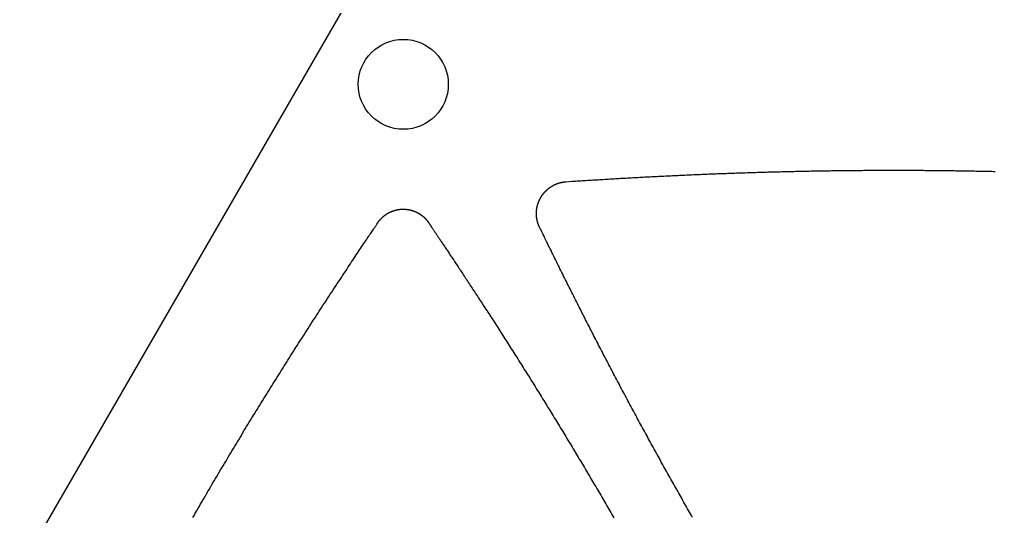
# Model space of a CAD drawing. Extents: x -3 to 136, y 0 to 121.
# Drawn here: x 20.54 to 53.04, y 46.32 to 62.9 of the extents above; entities that cross this region are included whole.
import ezdxf

# ---------------------------------------------------------------- set-up
doc = ezdxf.new("R2010")
doc.units = 0
doc.layers.get('0').update_dxf_attribs({"linetype": 'CONTINUOUS'})

msp = doc.modelspace()

# ---------------------------------------------------------------- linework, layer by layer
msp.add_lwpolyline([(69.26408, 119.9689, 0.57735027), (64.06792, 119.9689), (-2.59808, 4.5, 0.57735027), (0, 0), (133.332, 0, 0.57735027), (135.93008, 4.5)], format="xyb", close=True)
for points in [[(38.7553, 57.4852, 0), (38.958, 57.4986, 0), (39.0162, 57.5024, 0), (39.0742, 57.5062, 0), (39.132, 57.5099, 0), (39.1897, 57.5136, 0), (39.2474, 57.5174, 0), (39.3052, 57.5211, 0), (39.3632, 57.5248, 0), (39.4211, 57.5284, 0), (39.479, 57.5321, 0), (39.5369, 57.5358, 0), (39.5948, 57.5394, 0), (39.6526, 57.543, 0), (39.7105, 57.5466, 0), (39.7683, 57.5502, 0), (39.8261, 57.5537, 0), (39.884, 57.5572, 0), (39.9418, 57.5608, 0), (39.9996, 57.5643, 0), (40.0574, 57.5678, 0), (40.1152, 57.5712, 0), (40.1729, 57.5747, 0), (40.2307, 57.5781, 0), (40.2886, 57.5815, 0), (40.3464, 57.5849, 0), (40.4042, 57.5883, 0), (40.462, 57.5917, 0), (40.5199, 57.595, 0), (40.5777, 57.5984, 0), (40.6356, 57.6017, 0), (40.6934, 57.605, 0), (40.7513, 57.6082, 0), (40.8091, 57.6115, 0), (40.867, 57.6147, 0), (40.9248, 57.618, 0), (40.9826, 57.6212, 0), (41.0404, 57.6243, 0), (41.0982, 57.6275, 0), (41.156, 57.6306, 0), (41.2137, 57.6338, 0), (41.2715, 57.6369, 0), (41.3292, 57.64, 0), (41.387, 57.643, 0), (41.4447, 57.6461, 0), (41.5024, 57.6491, 0), (41.5602, 57.6521, 0), (41.6179, 57.6551, 0), (41.6756, 57.6581, 0), (41.7333, 57.661, 0), (41.791, 57.664, 0), (41.8487, 57.6669, 0), (41.9063, 57.6698, 0), (41.964, 57.6726, 0), (42.0217, 57.6755, 0), (42.0794, 57.6783, 0), (42.137, 57.6811, 0), (42.1947, 57.6839, 0), (42.2523, 57.6867, 0), (42.31, 57.6895, 0), (42.3676, 57.6922, 0), (42.4253, 57.6949, 0), (42.4829, 57.6976, 0), (42.5406, 57.7003, 0), (42.5982, 57.703, 0), (42.6559, 57.7056, 0), (42.7135, 57.7082, 0), (42.7712, 57.7108, 0), (42.8288, 57.7134, 0), (42.8865, 57.716, 0), (42.9441, 57.7185, 0), (43.0018, 57.721, 0), (43.0594, 57.7235, 0), (43.1171, 57.726, 0), (43.1747, 57.7285, 0), (43.2324, 57.7309, 0), (43.29, 57.7333, 0), (43.3477, 57.7357, 0), (43.4054, 57.7381, 0), (43.4631, 57.7404, 0), (43.5207, 57.7428, 0), (43.5784, 57.7451, 0), (43.6361, 57.7474, 0), (43.6938, 57.7497, 0), (43.7515, 57.7519, 0), (43.8092, 57.7542, 0), (43.8669, 57.7564, 0), (43.9246, 57.7586, 0), (43.9824, 57.7607, 0), (44.0401, 57.7629, 0), (44.0978, 57.765, 0), (44.1556, 57.7671, 0), (44.2133, 57.7692, 0), (44.2711, 57.7713, 0), (44.3289, 57.7734, 0), (44.3867, 57.7754, 0), (44.4445, 57.7774, 0), (44.5023, 57.7794, 0), (44.5601, 57.7813, 0), (44.6179, 57.7833, 0), (44.6758, 57.7852, 0), (44.7336, 57.7871, 0), (44.7915, 57.789, 0), (44.8494, 57.7909, 0), (44.9072, 57.7927, 0), (44.9651, 57.7945, 0), (45.0229, 57.7963, 0), (45.0807, 57.7981, 0), (45.1384, 57.7998, 0), (45.1962, 57.8016, 0), (45.2539, 57.8033, 0), (45.3116, 57.805, 0), (45.3692, 57.8066, 0), (45.4269, 57.8083, 0), (45.4845, 57.8099, 0), (45.5421, 57.8115, 0), (45.5997, 57.8131, 0), (45.6572, 57.8146, 0), (45.7148, 57.8161, 0), (45.7723, 57.8177, 0), (45.8298, 57.8191, 0), (45.8873, 57.8206, 0), (45.9448, 57.822, 0), (46.0022, 57.8235, 0), (46.0596, 57.8249, 0), (46.117, 57.8262, 0), (46.1744, 57.8276, 0), (46.2318, 57.8289, 0), (46.2891, 57.8302, 0), (46.3464, 57.8315, 0), (46.4038, 57.8328, 0), (46.4611, 57.834, 0), (46.5183, 57.8353, 0), (46.5756, 57.8365, 0), (46.6328, 57.8376, 0), (46.6901, 57.8388, 0), (46.7473, 57.8399, 0), (46.8045, 57.841, 0), (46.8617, 57.8421, 0), (46.9188, 57.8432, 0), (46.976, 57.8442, 0), (47.0331, 57.8453, 0), (47.0903, 57.8463, 0), (47.1474, 57.8472, 0), (47.2045, 57.8482, 0), (47.2616, 57.8491, 0), (47.3186, 57.85, 0), (47.3757, 57.8509, 0), (47.4327, 57.8518, 0), (47.4898, 57.8527, 0), (47.5468, 57.8535, 0), (47.6038, 57.8543, 0), (47.6608, 57.8551, 0), (47.7178, 57.8558, 0), (47.7747, 57.8566, 0), (47.8317, 57.8573, 0), (47.8887, 57.858, 0), (47.9456, 57.8586, 0), (48.0025, 57.8593, 0), (48.0595, 57.8599, 0), (48.1164, 57.8605, 0), (48.1733, 57.8611, 0), (48.2302, 57.8617, 0), (48.2871, 57.8622, 0), (48.344, 57.8627, 0), (48.4008, 57.8632, 0), (48.4577, 57.8637, 0), (48.5145, 57.8642, 0), (48.5714, 57.8646, 0), (48.6282, 57.865, 0), (48.6851, 57.8654, 0), (48.7419, 57.8657, 0), (48.7987, 57.8661, 0), (48.8555, 57.8664, 0), (48.9124, 57.8667, 0), (48.9692, 57.867, 0), (49.026, 57.8672, 0), (49.0828, 57.8675, 0), (49.1396, 57.8677, 0), (49.1963, 57.8679, 0), (49.2531, 57.868, 0), (49.3099, 57.8682, 0), (49.3667, 57.8683, 0), (49.4235, 57.8684, 0), (49.4802, 57.8685, 0), (49.537, 57.8685, 0), (49.5938, 57.8686, 0), (49.6505, 57.8686, 0), (49.7073, 57.8686, 0), (49.7641, 57.8686, 0), (49.8208, 57.8685, 0), (49.8776, 57.8684, 0), (49.9343, 57.8683, 0), (49.9911, 57.8682, 0), (50.0478, 57.8681, 0), (50.1046, 57.8679, 0), (50.1614, 57.8678, 0), (50.2181, 57.8675, 0), (50.2749, 57.8673, 0), (50.3316, 57.8671, 0), (50.3884, 57.8668, 0), (50.4452, 57.8665, 0), (50.5019, 57.8662, 0), (50.5587, 57.8659, 0), (50.6155, 57.8655, 0), (50.6722, 57.8651, 0), (50.729, 57.8647, 0), (50.7858, 57.8643, 0), (50.8426, 57.8639, 0), (50.8994, 57.8634, 0), (50.9562, 57.8629, 0), (51.0129, 57.8624, 0), (51.0697, 57.8619, 0), (51.1266, 57.8613, 0), (51.1834, 57.8608, 0), (51.2402, 57.8602, 0), (51.297, 57.8595, 0), (51.3538, 57.8589, 0), (51.4107, 57.8583, 0), (51.4675, 57.8576, 0), (51.5243, 57.8569, 0), (51.5812, 57.8561, 0), (51.6381, 57.8554, 0), (51.6949, 57.8546, 0), (51.7518, 57.8538, 0), (51.8087, 57.853, 0), (51.8656, 57.8522, 0), (51.9225, 57.8513, 0), (51.9794, 57.8505, 0), (52.0363, 57.8496, 0), (52.0933, 57.8486, 0), (52.1502, 57.8477, 0), (52.2071, 57.8467, 0), (52.2641, 57.8457, 0), (52.3211, 57.8447, 0), (52.3781, 57.8437, 0), (52.4351, 57.8427, 0), (52.4921, 57.8416, 0), (52.5491, 57.8405, 0), (52.6061, 57.8394, 0), (52.6631, 57.8382, 0), (52.7202, 57.8371, 0), (52.7773, 57.8359, 0), (52.8343, 57.8347, 0), (52.8914, 57.8335, 0), (52.9485, 57.8322, 0), (53.0057, 57.831, 0), (53.0628, 57.8297, 0)], [(37.875, 55.9688, 0), (37.873, 55.9729, 0), (37.871, 55.9771, 0), (37.869, 55.9813, 0), (37.8671, 55.9854, 0), (37.8651, 55.9896, 0), (37.8632, 55.9938, 0), (37.8613, 55.9981, 0), (37.8594, 56.0023, 0), (37.8575, 56.0065, 0), (37.8557, 56.0107, 0), (37.8538, 56.015, 0), (37.852, 56.0192, 0), (37.8502, 56.0235, 0), (37.8485, 56.0278, 0), (37.8467, 56.032, 0), (37.845, 56.0363, 0), (37.8433, 56.0406, 0), (37.8416, 56.0449, 0), (37.8399, 56.0492, 0), (37.8382, 56.0535, 0), (37.8366, 56.0579, 0), (37.835, 56.0622, 0), (37.8334, 56.0665, 0), (37.8318, 56.0709, 0), (37.8303, 56.0752, 0), (37.8287, 56.0796, 0), (37.8272, 56.0839, 0), (37.8257, 56.0883, 0), (37.8242, 56.0927, 0), (37.8228, 56.0971, 0), (37.8213, 56.1015, 0), (37.8199, 56.1059, 0), (37.8185, 56.1103, 0), (37.8172, 56.1147, 0), (37.8158, 56.1191, 0), (37.8145, 56.1235, 0), (37.8131, 56.1279, 0), (37.8118, 56.1324, 0), (37.8106, 56.1368, 0), (37.8093, 56.1413, 0), (37.8081, 56.1457, 0), (37.8068, 56.1502, 0), (37.8056, 56.1546, 0), (37.8045, 56.1591, 0), (37.8033, 56.1636, 0), (37.8022, 56.1681, 0), (37.801, 56.1726, 0), (37.7999, 56.1771, 0), (37.7989, 56.1816, 0), (37.7978, 56.1861, 0), (37.7968, 56.1906, 0), (37.7957, 56.1951, 0), (37.7947, 56.1996, 0), (37.7938, 56.2041, 0), (37.7928, 56.2086, 0), (37.7919, 56.2132, 0), (37.791, 56.2177, 0), (37.7901, 56.2222, 0), (37.7892, 56.2268, 0), (37.7883, 56.2313, 0), (37.7875, 56.2358, 0), (37.7867, 56.2404, 0), (37.7859, 56.2449, 0), (37.7851, 56.2495, 0), (37.7843, 56.2541, 0), (37.7836, 56.2586, 0), (37.7829, 56.2632, 0), (37.7822, 56.2677, 0), (37.7815, 56.2723, 0), (37.7809, 56.2769, 0), (37.7802, 56.2815, 0), (37.7796, 56.286, 0), (37.779, 56.2906, 0), (37.7785, 56.2952, 0), (37.7779, 56.2998, 0), (37.7774, 56.3044, 0), (37.7769, 56.309, 0), (37.7764, 56.3136, 0), (37.7759, 56.3182, 0), (37.7754, 56.3228, 0), (37.775, 56.3274, 0), (37.7746, 56.332, 0), (37.7742, 56.3366, 0), (37.7738, 56.3412, 0), (37.7735, 56.3458, 0), (37.7732, 56.3504, 0), (37.7729, 56.355, 0), (37.7726, 56.3597, 0), (37.7723, 56.3643, 0), (37.7721, 56.3689, 0), (37.7718, 56.3735, 0), (37.7716, 56.3781, 0), (37.7714, 56.3828, 0), (37.7713, 56.3874, 0), (37.7711, 56.392, 0), (37.771, 56.3966, 0), (37.7709, 56.4012, 0), (37.7708, 56.4059, 0), (37.7707, 56.4105, 0), (37.7707, 56.4151, 0), (37.7707, 56.4197, 0), (37.7707, 56.4243, 0), (37.7707, 56.4289, 0), (37.7707, 56.4336, 0), (37.7708, 56.4382, 0), (37.7709, 56.4428, 0), (37.771, 56.4474, 0), (37.7711, 56.452, 0), (37.7712, 56.4566, 0), (37.7714, 56.4612, 0), (37.7715, 56.4659, 0), (37.7717, 56.4705, 0), (37.772, 56.4751, 0), (37.7722, 56.4797, 0), (37.7725, 56.4843, 0), (37.7727, 56.4889, 0), (37.773, 56.4935, 0), (37.7733, 56.4981, 0), (37.7737, 56.5027, 0), (37.774, 56.5073, 0), (37.7744, 56.5119, 0), (37.7748, 56.5165, 0), (37.7752, 56.521, 0), (37.7757, 56.5256, 0), (37.7761, 56.5302, 0), (37.7766, 56.5348, 0), (37.7771, 56.5394, 0), (37.7776, 56.544, 0), (37.7782, 56.5485, 0), (37.7787, 56.5531, 0), (37.7793, 56.5577, 0), (37.7799, 56.5623, 0), (37.7805, 56.5668, 0), (37.7812, 56.5714, 0), (37.7818, 56.5759, 0), (37.7825, 56.5805, 0), (37.7832, 56.5851, 0), (37.7839, 56.5896, 0), (37.7846, 56.5942, 0), (37.7854, 56.5987, 0), (37.7862, 56.6032, 0), (37.787, 56.6078, 0), (37.7878, 56.6123, 0), (37.7886, 56.6169, 0), (37.7895, 56.6214, 0), (37.7903, 56.6259, 0), (37.7912, 56.6304, 0), (37.7921, 56.6349, 0), (37.7931, 56.6395, 0), (37.794, 56.644, 0), (37.795, 56.6485, 0), (37.796, 56.653, 0), (37.797, 56.6575, 0), (37.798, 56.662, 0), (37.7991, 56.6665, 0), (37.8001, 56.671, 0), (37.8012, 56.6754, 0), (37.8023, 56.6799, 0), (37.8035, 56.6844, 0), (37.8046, 56.6889, 0), (37.8058, 56.6933, 0), (37.807, 56.6978, 0), (37.8082, 56.7022, 0), (37.8094, 56.7067, 0), (37.8106, 56.7111, 0), (37.8119, 56.7156, 0), (37.8132, 56.72, 0), (37.8145, 56.7244, 0), (37.8158, 56.7289, 0), (37.8171, 56.7333, 0), (37.8185, 56.7377, 0), (37.8199, 56.7421, 0), (37.8213, 56.7465, 0), (37.8227, 56.7509, 0), (37.8241, 56.7553, 0), (37.8256, 56.7597, 0), (37.8271, 56.7641, 0), (37.8286, 56.7685, 0), (37.8301, 56.7728, 0), (37.8316, 56.7772, 0), (37.8331, 56.7816, 0), (37.8347, 56.7859, 0), (37.8363, 56.7903, 0), (37.8379, 56.7946, 0), (37.8395, 56.7989, 0), (37.8412, 56.8032, 0), (37.8428, 56.8076, 0), (37.8445, 56.8119, 0), (37.8462, 56.8162, 0), (37.8479, 56.8205, 0), (37.8497, 56.8247, 0), (37.8514, 56.829, 0), (37.8532, 56.8333, 0), (37.855, 56.8375, 0), (37.8568, 56.8418, 0), (37.8586, 56.846, 0), (37.8605, 56.8503, 0), (37.8623, 56.8545, 0), (37.8642, 56.8587, 0), (37.8661, 56.8629, 0), (37.868, 56.8671, 0), (37.87, 56.8713, 0), (37.8719, 56.8755, 0), (37.8739, 56.8797, 0), (37.8759, 56.8838, 0), (37.8779, 56.888, 0), (37.8799, 56.8921, 0), (37.8819, 56.8963, 0), (37.884, 56.9004, 0), (37.8861, 56.9045, 0), (37.8882, 56.9086, 0), (37.8903, 56.9127, 0), (37.8924, 56.9168, 0), (37.8945, 56.9209, 0), (37.8967, 56.925, 0), (37.8989, 56.929, 0), (37.9011, 56.9331, 0), (37.9033, 56.9371, 0), (37.9055, 56.9411, 0), (37.9078, 56.9452, 0), (37.91, 56.9492, 0), (37.9123, 56.9532, 0), (37.9146, 56.9572, 0), (37.9169, 56.9612, 0), (37.9193, 56.9651, 0), (37.9216, 56.9691, 0), (37.924, 56.9731, 0), (37.9264, 56.977, 0), (37.9288, 56.9809, 0), (37.9312, 56.9849, 0), (37.9336, 56.9888, 0), (37.9361, 56.9927, 0), (37.9386, 56.9966, 0), (37.941, 57.0005, 0), (37.9435, 57.0043, 0), (37.9461, 57.0082, 0), (37.9486, 57.012, 0), (37.9512, 57.0159, 0), (37.9537, 57.0197, 0), (37.9563, 57.0235, 0), (37.9589, 57.0273, 0), (37.9615, 57.0311, 0), (37.9642, 57.0349, 0), (37.9668, 57.0387, 0), (37.9695, 57.0424, 0), (37.9722, 57.0462, 0), (37.9749, 57.0499, 0), (37.9776, 57.0537, 0), (37.9803, 57.0574, 0), (37.9831, 57.0611, 0), (37.9858, 57.0648, 0), (37.9886, 57.0685, 0), (37.9914, 57.0721, 0), (37.9942, 57.0758, 0), (37.9971, 57.0794, 0), (37.9999, 57.0831, 0), (38.0028, 57.0867, 0), (38.0057, 57.0903, 0), (38.0085, 57.0939, 0), (38.0115, 57.0975, 0), (38.0144, 57.1011, 0), (38.0173, 57.1046, 0), (38.0203, 57.1082, 0), (38.0233, 57.1117, 0), (38.0262, 57.1153, 0), (38.0292, 57.1188, 0), (38.0323, 57.1223, 0), (38.0353, 57.1258, 0), (38.0384, 57.1292, 0), (38.0414, 57.1327, 0), (38.0445, 57.1362, 0), (38.0476, 57.1396, 0), (38.0507, 57.143, 0), (38.0538, 57.1464, 0), (38.057, 57.1498, 0), (38.0601, 57.1532, 0), (38.0633, 57.1566, 0), (38.0665, 57.1599, 0), (38.0697, 57.1633, 0), (38.0729, 57.1666, 0), (38.0761, 57.1699, 0), (38.0793, 57.1732, 0), (38.0826, 57.1765, 0), (38.0859, 57.1798, 0), (38.0891, 57.183, 0), (38.0924, 57.1862, 0), (38.0957, 57.1895, 0), (38.0991, 57.1927, 0), (38.1024, 57.1959, 0), (38.1057, 57.1991, 0), (38.1091, 57.2022, 0), (38.1125, 57.2054, 0), (38.1159, 57.2085, 0), (38.1192, 57.2116, 0), (38.1227, 57.2147, 0), (38.1261, 57.2178, 0), (38.1295, 57.2209, 0), (38.133, 57.224, 0), (38.1364, 57.227, 0), (38.1399, 57.23, 0), (38.1434, 57.233, 0), (38.1469, 57.236, 0), (38.1504, 57.239, 0), (38.1539, 57.242, 0), (38.1575, 57.2449, 0), (38.161, 57.2479, 0), (38.1646, 57.2508, 0), (38.1682, 57.2537, 0), (38.1718, 57.2566, 0), (38.1754, 57.2595, 0), (38.179, 57.2623, 0), (38.1826, 57.2652, 0), (38.1863, 57.268, 0), (38.1899, 57.2708, 0), (38.1936, 57.2736, 0), (38.1972, 57.2764, 0), (38.2009, 57.2792, 0), (38.2046, 57.2819, 0), (38.2083, 57.2846, 0), (38.2121, 57.2874, 0), (38.2158, 57.2901, 0), (38.2195, 57.2927, 0), (38.2233, 57.2954, 0), (38.2271, 57.2981, 0), (38.2309, 57.3007, 0), (38.2346, 57.3033, 0), (38.2384, 57.3059, 0), (38.2423, 57.3085, 0), (38.2461, 57.3111, 0), (38.2499, 57.3136, 0), (38.2538, 57.3162, 0), (38.2576, 57.3187, 0), (38.2615, 57.3212, 0), (38.2654, 57.3237, 0), (38.2693, 57.3261, 0), (38.2732, 57.3286, 0), (38.2771, 57.331, 0), (38.281, 57.3334, 0), (38.285, 57.3358, 0), (38.2889, 57.3382, 0), (38.2929, 57.3406, 0), (38.2968, 57.3429, 0), (38.3008, 57.3453, 0), (38.3048, 57.3476, 0), (38.3088, 57.3499, 0), (38.3128, 57.3522, 0), (38.3169, 57.3544, 0), (38.3209, 57.3567, 0), (38.3249, 57.3589, 0), (38.329, 57.3611, 0), (38.333, 57.3633, 0), (38.3371, 57.3655, 0), (38.3412, 57.3677, 0), (38.3453, 57.3698, 0), (38.3494, 57.3719, 0), (38.3535, 57.374, 0), (38.3576, 57.3761, 0), (38.3618, 57.3782, 0), (38.3659, 57.3803, 0), (38.3701, 57.3823, 0), (38.3742, 57.3843, 0), (38.3784, 57.3863, 0), (38.3826, 57.3883, 0), (38.3868, 57.3903, 0), (38.391, 57.3922, 0), (38.3952, 57.3941, 0), (38.3994, 57.396, 0), (38.4036, 57.3979, 0), (38.4078, 57.3998, 0), (38.4121, 57.4016, 0), (38.4163, 57.4035, 0), (38.4205, 57.4053, 0), (38.4248, 57.4071, 0), (38.4291, 57.4088, 0), (38.4333, 57.4106, 0), (38.4376, 57.4123, 0), (38.4419, 57.4141, 0), (38.4462, 57.4157, 0), (38.4505, 57.4174, 0), (38.4548, 57.4191, 0), (38.4591, 57.4207, 0), (38.4634, 57.4223, 0), (38.4677, 57.4239, 0), (38.4721, 57.4255, 0), (38.4764, 57.4271, 0), (38.4807, 57.4286, 0), (38.4851, 57.4302, 0), (38.4895, 57.4317, 0), (38.4938, 57.4331, 0), (38.4982, 57.4346, 0), (38.5026, 57.4361, 0), (38.5069, 57.4375, 0), (38.5113, 57.4389, 0), (38.5157, 57.4403, 0), (38.5201, 57.4416, 0), (38.5245, 57.443, 0), (38.5289, 57.4443, 0), (38.5333, 57.4456, 0), (38.5378, 57.4469, 0), (38.5422, 57.4482, 0), (38.5466, 57.4494, 0), (38.5511, 57.4507, 0), (38.5555, 57.4519, 0), (38.56, 57.4531, 0), (38.5644, 57.4542, 0), (38.5689, 57.4554, 0), (38.5733, 57.4565, 0), (38.5778, 57.4576, 0), (38.5823, 57.4587, 0), (38.5868, 57.4598, 0), (38.5912, 57.4609, 0), (38.5957, 57.4619, 0), (38.6002, 57.4629, 0), (38.6047, 57.4639, 0), (38.6092, 57.4649, 0), (38.6137, 57.4658, 0), (38.6182, 57.4667, 0), (38.6228, 57.4677, 0), (38.6273, 57.4685, 0), (38.6318, 57.4694, 0), (38.6363, 57.4703, 0), (38.6409, 57.4711, 0), (38.6454, 57.4719, 0), (38.6499, 57.4727, 0), (38.6545, 57.4735, 0), (38.659, 57.4742, 0), (38.6636, 57.4749, 0), (38.6681, 57.4757, 0), (38.6727, 57.4763, 0), (38.6772, 57.477, 0), (38.6818, 57.4777, 0), (38.6864, 57.4783, 0), (38.691, 57.4789, 0), (38.6955, 57.4795, 0), (38.7001, 57.48, 0), (38.7047, 57.4806, 0), (38.7093, 57.4811, 0), (38.7139, 57.4816, 0), (38.7185, 57.4821, 0), (38.723, 57.4826, 0), (38.7276, 57.483, 0), (38.7322, 57.4834, 0), (38.7368, 57.4838, 0), (38.7414, 57.4842, 0), (38.7461, 57.4845, 0), (38.7507, 57.4849, 0), (38.7553, 57.4852, 0)], [(32.4771, 56.1097, 0), (32.4796, 56.1135, 0), (32.4821, 56.1173, 0), (32.4846, 56.1211, 0), (32.4871, 56.1248, 0), (32.4896, 56.1286, 0), (32.4922, 56.1323, 0), (32.4948, 56.136, 0), (32.4973, 56.1398, 0), (32.5, 56.1435, 0), (32.5026, 56.1472, 0), (32.5052, 56.1508, 0), (32.5079, 56.1545, 0), (32.5105, 56.1582, 0), (32.5132, 56.1618, 0), (32.5159, 56.1654, 0), (32.5187, 56.1691, 0), (32.5214, 56.1727, 0), (32.5241, 56.1763, 0), (32.5269, 56.1798, 0), (32.5297, 56.1834, 0), (32.5325, 56.187, 0), (32.5353, 56.1905, 0), (32.5382, 56.194, 0), (32.541, 56.1975, 0), (32.5439, 56.201, 0), (32.5468, 56.2045, 0), (32.5497, 56.208, 0), (32.5526, 56.2115, 0), (32.5555, 56.2149, 0), (32.5585, 56.2184, 0), (32.5614, 56.2218, 0), (32.5644, 56.2252, 0), (32.5674, 56.2286, 0), (32.5704, 56.232, 0), (32.5734, 56.2353, 0), (32.5765, 56.2387, 0), (32.5795, 56.242, 0), (32.5826, 56.2454, 0), (32.5857, 56.2487, 0), (32.5888, 56.252, 0), (32.5919, 56.2553, 0), (32.595, 56.2586, 0), (32.5982, 56.2618, 0), (32.6013, 56.2651, 0), (32.6045, 56.2683, 0), (32.6077, 56.2715, 0), (32.6109, 56.2747, 0), (32.6141, 56.2779, 0), (32.6174, 56.2811, 0), (32.6206, 56.2842, 0), (32.6239, 56.2874, 0), (32.6272, 56.2905, 0), (32.6304, 56.2936, 0), (32.6338, 56.2967, 0), (32.6371, 56.2998, 0), (32.6404, 56.3029, 0), (32.6438, 56.3059, 0), (32.6471, 56.309, 0), (32.6505, 56.312, 0), (32.6539, 56.315, 0), (32.6573, 56.318, 0), (32.6607, 56.321, 0), (32.6641, 56.3239, 0), (32.6676, 56.3269, 0), (32.671, 56.3298, 0), (32.6745, 56.3327, 0), (32.678, 56.3356, 0), (32.6814, 56.3385, 0), (32.685, 56.3413, 0), (32.6885, 56.3442, 0), (32.692, 56.347, 0), (32.6955, 56.3498, 0), (32.6991, 56.3526, 0), (32.7027, 56.3554, 0), (32.7062, 56.3582, 0), (32.7098, 56.361, 0), (32.7134, 56.3637, 0), (32.7171, 56.3664, 0), (32.7207, 56.3691, 0), (32.7243, 56.3718, 0), (32.728, 56.3745, 0), (32.7317, 56.3771, 0), (32.7353, 56.3798, 0), (32.739, 56.3824, 0), (32.7427, 56.385, 0), (32.7464, 56.3876, 0), (32.7502, 56.3902, 0), (32.7539, 56.3927, 0), (32.7577, 56.3953, 0), (32.7614, 56.3978, 0), (32.7652, 56.4003, 0), (32.769, 56.4028, 0), (32.7728, 56.4053, 0), (32.7766, 56.4077, 0), (32.7804, 56.4102, 0), (32.7842, 56.4126, 0), (32.7881, 56.415, 0), (32.7919, 56.4174, 0), (32.7958, 56.4198, 0), (32.7997, 56.4221, 0), (32.8035, 56.4245, 0), (32.8074, 56.4268, 0), (32.8113, 56.4291, 0), (32.8152, 56.4314, 0), (32.8192, 56.4336, 0), (32.8231, 56.4359, 0), (32.827, 56.4381, 0), (32.831, 56.4403, 0), (32.8349, 56.4425, 0), (32.8389, 56.4447, 0), (32.8429, 56.4469, 0), (32.8469, 56.449, 0), (32.8509, 56.4511, 0), (32.8549, 56.4532, 0), (32.8589, 56.4553, 0), (32.8629, 56.4574, 0), (32.8669, 56.4594, 0), (32.871, 56.4615, 0), (32.875, 56.4635, 0), (32.8791, 56.4655, 0), (32.8831, 56.4675, 0), (32.8872, 56.4694, 0), (32.8913, 56.4714, 0), (32.8954, 56.4733, 0), (32.8994, 56.4752, 0), (32.9036, 56.4771, 0), (32.9077, 56.4789, 0), (32.9118, 56.4808, 0), (32.9159, 56.4826, 0), (32.92, 56.4844, 0), (32.9242, 56.4862, 0), (32.9283, 56.488, 0), (32.9325, 56.4898, 0), (32.9367, 56.4915, 0), (32.9408, 56.4932, 0), (32.945, 56.4949, 0), (32.9492, 56.4966, 0), (32.9534, 56.4983, 0), (32.9576, 56.4999, 0), (32.9618, 56.5016, 0), (32.966, 56.5032, 0), (32.9703, 56.5048, 0), (32.9745, 56.5063, 0), (32.9787, 56.5079, 0), (32.983, 56.5094, 0), (32.9872, 56.5109, 0), (32.9915, 56.5124, 0), (32.9958, 56.5139, 0), (33, 56.5154, 0), (33.0043, 56.5168, 0), (33.0086, 56.5183, 0), (33.0129, 56.5197, 0), (33.0172, 56.521, 0), (33.0215, 56.5224, 0), (33.0258, 56.5238, 0), (33.0301, 56.5251, 0), (33.0344, 56.5264, 0), (33.0388, 56.5277, 0), (33.0431, 56.529, 0), (33.0475, 56.5302, 0), (33.0518, 56.5314, 0), (33.0562, 56.5327, 0), (33.0605, 56.5339, 0), (33.0649, 56.535, 0), (33.0692, 56.5362, 0), (33.0736, 56.5373, 0), (33.078, 56.5384, 0), (33.0824, 56.5395, 0), (33.0868, 56.5406, 0), (33.0912, 56.5417, 0), (33.0956, 56.5427, 0), (33.1, 56.5438, 0), (33.1044, 56.5448, 0), (33.1088, 56.5457, 0), (33.1132, 56.5467, 0), (33.1177, 56.5477, 0), (33.1221, 56.5486, 0), (33.1265, 56.5495, 0), (33.131, 56.5504, 0), (33.1354, 56.5512, 0), (33.1399, 56.5521, 0), (33.1443, 56.5529, 0), (33.1488, 56.5537, 0), (33.1533, 56.5545, 0), (33.1577, 56.5553, 0), (33.1622, 56.556, 0), (33.1667, 56.5568, 0), (33.1711, 56.5575, 0), (33.1756, 56.5582, 0), (33.1801, 56.5589, 0), (33.1846, 56.5595, 0), (33.1891, 56.5601, 0), (33.1936, 56.5607, 0), (33.1981, 56.5613, 0), (33.2025, 56.5619, 0), (33.207, 56.5625, 0), (33.2115, 56.563, 0), (33.216, 56.5635, 0), (33.2205, 56.564, 0), (33.225, 56.5645, 0), (33.2295, 56.5649, 0), (33.234, 56.5654, 0), (33.2385, 56.5658, 0), (33.243, 56.5662, 0), (33.2476, 56.5665, 0), (33.2521, 56.5669, 0), (33.2566, 56.5672, 0), (33.2611, 56.5676, 0), (33.2656, 56.5678, 0), (33.2701, 56.5681, 0), (33.2746, 56.5684, 0), (33.2791, 56.5686, 0), (33.2836, 56.5688, 0), (33.2882, 56.569, 0), (33.2927, 56.5692, 0), (33.2972, 56.5694, 0), (33.3017, 56.5695, 0), (33.3062, 56.5696, 0), (33.3107, 56.5697, 0), (33.3153, 56.5698, 0), (33.3198, 56.5698, 0), (33.3243, 56.5699, 0), (33.3288, 56.5699, 0), (33.3333, 56.5699, 0), (33.3378, 56.5699, 0), (33.3423, 56.5698, 0), (33.3469, 56.5698, 0), (33.3514, 56.5697, 0), (33.3559, 56.5696, 0), (33.3604, 56.5695, 0), (33.3649, 56.5693, 0), (33.3694, 56.5692, 0), (33.3739, 56.569, 0), (33.3785, 56.5688, 0), (33.383, 56.5686, 0), (33.3875, 56.5683, 0), (33.392, 56.5681, 0), (33.3965, 56.5678, 0), (33.401, 56.5675, 0), (33.4055, 56.5672, 0), (33.41, 56.5668, 0), (33.4145, 56.5665, 0), (33.419, 56.5661, 0), (33.4235, 56.5657, 0), (33.428, 56.5653, 0), (33.4325, 56.5648, 0), (33.437, 56.5644, 0), (33.4415, 56.5639, 0), (33.446, 56.5634, 0), (33.4505, 56.5629, 0), (33.455, 56.5624, 0), (33.4595, 56.5618, 0), (33.4639, 56.5612, 0), (33.4684, 56.5606, 0), (33.4729, 56.56, 0), (33.4774, 56.5594, 0), (33.4819, 56.5587, 0), (33.4863, 56.558, 0), (33.4908, 56.5574, 0), (33.4953, 56.5566, 0), (33.4997, 56.5559, 0), (33.5042, 56.5552, 0), (33.5087, 56.5544, 0), (33.5131, 56.5536, 0), (33.5176, 56.5528, 0), (33.522, 56.5519, 0), (33.5265, 56.5511, 0), (33.5309, 56.5502, 0), (33.5354, 56.5493, 0), (33.5398, 56.5484, 0), (33.5442, 56.5475, 0), (33.5487, 56.5465, 0), (33.5531, 56.5456, 0), (33.5575, 56.5446, 0), (33.5619, 56.5436, 0), (33.5664, 56.5425, 0), (33.5708, 56.5415, 0), (33.5752, 56.5404, 0), (33.5796, 56.5393, 0), (33.584, 56.5382, 0), (33.5883, 56.5371, 0), (33.5927, 56.536, 0), (33.5971, 56.5348, 0), (33.6015, 56.5336, 0), (33.6058, 56.5324, 0), (33.6102, 56.5312, 0), (33.6145, 56.5299, 0), (33.6189, 56.5287, 0), (33.6232, 56.5274, 0), (33.6276, 56.5261, 0), (33.6319, 56.5248, 0), (33.6362, 56.5235, 0), (33.6405, 56.5221, 0), (33.6448, 56.5207, 0), (33.6491, 56.5193, 0), (33.6534, 56.5179, 0), (33.6577, 56.5165, 0), (33.662, 56.5151, 0), (33.6663, 56.5136, 0), (33.6706, 56.5121, 0), (33.6748, 56.5106, 0), (33.6791, 56.5091, 0), (33.6833, 56.5075, 0), (33.6876, 56.506, 0), (33.6918, 56.5044, 0), (33.696, 56.5028, 0), (33.7002, 56.5012, 0), (33.7044, 56.4996, 0), (33.7086, 56.4979, 0), (33.7128, 56.4962, 0), (33.717, 56.4946, 0), (33.7212, 56.4928, 0), (33.7254, 56.4911, 0), (33.7295, 56.4894, 0), (33.7337, 56.4876, 0), (33.7378, 56.4858, 0), (33.742, 56.484, 0), (33.7461, 56.4822, 0), (33.7502, 56.4804, 0), (33.7544, 56.4785, 0), (33.7585, 56.4767, 0), (33.7626, 56.4748, 0), (33.7667, 56.4729, 0), (33.7707, 56.4709, 0), (33.7748, 56.469, 0), (33.7789, 56.467, 0), (33.7829, 56.465, 0), (33.787, 56.463, 0), (33.791, 56.461, 0), (33.7951, 56.459, 0), (33.7991, 56.4569, 0), (33.8031, 56.4549, 0), (33.8071, 56.4528, 0), (33.8111, 56.4507, 0), (33.8151, 56.4485, 0), (33.8191, 56.4464, 0), (33.823, 56.4442, 0), (33.827, 56.4421, 0), (33.8309, 56.4399, 0), (33.8349, 56.4377, 0), (33.8388, 56.4354, 0), (33.8427, 56.4332, 0), (33.8466, 56.4309, 0), (33.8506, 56.4286, 0), (33.8544, 56.4263, 0), (33.8583, 56.424, 0), (33.8622, 56.4217, 0), (33.8661, 56.4193, 0), (33.8699, 56.4169, 0), (33.8738, 56.4146, 0), (33.8776, 56.4122, 0), (33.8814, 56.4097, 0), (33.8852, 56.4073, 0), (33.889, 56.4048, 0), (33.8928, 56.4024, 0), (33.8966, 56.3999, 0), (33.9004, 56.3973, 0), (33.9041, 56.3948, 0), (33.9079, 56.3923, 0), (33.9116, 56.3897, 0), (33.9153, 56.3871, 0), (33.919, 56.3845, 0), (33.9227, 56.3819, 0), (33.9264, 56.3793, 0), (33.9301, 56.3766, 0), (33.9338, 56.374, 0), (33.9374, 56.3713, 0), (33.9411, 56.3686, 0), (33.9447, 56.3659, 0), (33.9483, 56.3632, 0), (33.9519, 56.3604, 0), (33.9555, 56.3577, 0), (33.9591, 56.3549, 0), (33.9627, 56.3521, 0), (33.9662, 56.3493, 0), (33.9697, 56.3465, 0), (33.9733, 56.3437, 0), (33.9768, 56.3408, 0), (33.9803, 56.338, 0), (33.9838, 56.3351, 0), (33.9872, 56.3322, 0), (33.9907, 56.3293, 0), (33.9941, 56.3263, 0), (33.9976, 56.3234, 0), (34.001, 56.3205, 0), (34.0044, 56.3175, 0), (34.0078, 56.3145, 0), (34.0111, 56.3115, 0), (34.0145, 56.3085, 0), (34.0179, 56.3054, 0), (34.0212, 56.3024, 0), (34.0245, 56.2993, 0), (34.0278, 56.2963, 0), (34.0311, 56.2932, 0), (34.0344, 56.2901, 0), (34.0376, 56.287, 0), (34.0409, 56.2838, 0), (34.0441, 56.2807, 0), (34.0473, 56.2775, 0), (34.0506, 56.2743, 0), (34.0537, 56.2711, 0), (34.0569, 56.2679, 0), (34.0601, 56.2647, 0), (34.0632, 56.2615, 0), (34.0664, 56.2582, 0), (34.0695, 56.255, 0), (34.0726, 56.2517, 0), (34.0757, 56.2484, 0), (34.0788, 56.2451, 0), (34.0818, 56.2418, 0), (34.0849, 56.2385, 0), (34.0879, 56.2351, 0), (34.0909, 56.2318, 0), (34.0939, 56.2284, 0), (34.0969, 56.225, 0), (34.0998, 56.2216, 0), (34.1028, 56.2182, 0), (34.1057, 56.2148, 0), (34.1087, 56.2113, 0), (34.1116, 56.2079, 0), (34.1145, 56.2044, 0), (34.1173, 56.2009, 0), (34.1202, 56.1974, 0), (34.123, 56.1939, 0), (34.1259, 56.1904, 0), (34.1287, 56.1869, 0), (34.1315, 56.1833, 0), (34.1342, 56.1797, 0), (34.137, 56.1762, 0), (34.1398, 56.1726, 0), (34.1425, 56.169, 0), (34.1452, 56.1654, 0), (34.1479, 56.1618, 0), (34.1506, 56.1581, 0), (34.1533, 56.1545, 0), (34.1559, 56.1508, 0), (34.1585, 56.1471, 0), (34.1612, 56.1434, 0), (34.1638, 56.1397, 0), (34.1663, 56.136, 0), (34.1689, 56.1323, 0), (34.1715, 56.1286, 0), (34.174, 56.1248, 0), (34.1765, 56.121, 0), (34.179, 56.1173, 0), (34.1815, 56.1135, 0), (34.184, 56.1097, 0)], [(26.3159, 46.2807, 0), (26.3574, 46.3529, 0), (26.399, 46.4252, 0), (26.4406, 46.4974, 0), (26.4823, 46.5697, 0), (26.5241, 46.6419, 0), (26.5659, 46.7141, 0), (26.6077, 46.7864, 0), (26.6496, 46.8586, 0), (26.6916, 46.9308, 0), (26.7336, 47.003, 0), (26.7756, 47.0752, 0), (26.8177, 47.1473, 0), (26.8599, 47.2195, 0), (26.9021, 47.2917, 0), (26.9444, 47.3639, 0), (26.9868, 47.4361, 0), (27.0292, 47.5082, 0), (27.0716, 47.5804, 0), (27.1142, 47.6526, 0), (27.1567, 47.7248, 0), (27.1994, 47.797, 0), (27.2421, 47.8691, 0), (27.2848, 47.9413, 0), (27.3276, 48.0135, 0), (27.3705, 48.0858, 0), (27.4135, 48.158, 0), (27.4565, 48.2302, 0), (27.4996, 48.3024, 0), (27.5427, 48.3747, 0), (27.5859, 48.4469, 0), (27.6292, 48.5192, 0), (27.6725, 48.5915, 0), (27.7159, 48.6638, 0), (27.7594, 48.7361, 0), (27.8029, 48.8084, 0), (27.8465, 48.8807, 0), (27.8902, 48.9531, 0), (27.9339, 49.0254, 0), (27.9777, 49.0978, 0), (28.0216, 49.1703, 0), (28.0655, 49.2427, 0), (28.1095, 49.315, 0), (28.1534, 49.3873, 0), (28.1974, 49.4595, 0), (28.2414, 49.5316, 0), (28.2854, 49.6037, 0), (28.3295, 49.6757, 0), (28.3735, 49.7476, 0), (28.4176, 49.8195, 0), (28.4617, 49.8913, 0), (28.5058, 49.9631, 0), (28.5499, 50.0348, 0), (28.594, 50.1064, 0), (28.6382, 50.178, 0), (28.6824, 50.2495, 0), (28.7266, 50.321, 0), (28.7709, 50.3925, 0), (28.8152, 50.4639, 0), (28.8595, 50.5352, 0), (28.9038, 50.6065, 0), (28.9482, 50.6778, 0), (28.9926, 50.7491, 0), (29.037, 50.8203, 0), (29.0815, 50.8914, 0), (29.126, 50.9626, 0), (29.1706, 51.0337, 0), (29.2151, 51.1047, 0), (29.2597, 51.1758, 0), (29.3044, 51.2468, 0), (29.3491, 51.3178, 0), (29.3938, 51.3888, 0), (29.4386, 51.4597, 0), (29.4834, 51.5307, 0), (29.5283, 51.6016, 0), (29.5732, 51.6725, 0), (29.6182, 51.7434, 0), (29.6632, 51.8143, 0), (29.7082, 51.8852, 0), (29.7533, 51.9561, 0), (29.7985, 52.0269, 0), (29.8437, 52.0978, 0), (29.8889, 52.1687, 0), (29.9342, 52.2395, 0), (29.9796, 52.3104, 0), (30.025, 52.3813, 0), (30.0704, 52.4522, 0), (30.116, 52.5231, 0), (30.1616, 52.594, 0), (30.2072, 52.6649, 0), (30.2529, 52.7358, 0), (30.2987, 52.8068, 0), (30.3445, 52.8777, 0), (30.3904, 52.9487, 0), (30.4363, 53.0197, 0), (30.4823, 53.0907, 0), (30.5284, 53.1618, 0), (30.5746, 53.2329, 0), (30.6208, 53.304, 0), (30.6671, 53.3751, 0), (30.7134, 53.4463, 0), (30.7599, 53.5175, 0), (30.8064, 53.5887, 0), (30.8529, 53.66, 0), (30.8996, 53.7313, 0), (30.9463, 53.8027, 0), (30.9931, 53.8741, 0), (31.04, 53.9455, 0), (31.0868, 54.0168, 0), (31.1332, 54.0875, 0), (31.1792, 54.1574, 0), (31.2248, 54.2266, 0), (31.2699, 54.295, 0), (31.3145, 54.3627, 0), (31.3586, 54.4294, 0), (31.4021, 54.4953, 0), (31.4452, 54.5604, 0), (31.4876, 54.6245, 0), (31.5294, 54.6876, 0), (31.5707, 54.7498, 0), (31.6113, 54.811, 0), (31.6512, 54.8712, 0), (31.6905, 54.9303, 0), (31.729, 54.9884, 0), (31.7669, 55.0453, 0), (31.804, 55.1011, 0), (31.8404, 55.1557, 0), (31.876, 55.2092, 0), (31.9108, 55.2614, 0), (31.9448, 55.3124, 0), (31.978, 55.3621, 0), (32.0103, 55.4105, 0), (32.0417, 55.4575, 0), (32.0723, 55.5032, 0), (32.1019, 55.5476, 0), (32.1306, 55.5905, 0), (32.1583, 55.6319, 0), (32.1851, 55.6719, 0), (32.2109, 55.7105, 0), (32.2356, 55.7474, 0), (32.2593, 55.7829, 0), (32.282, 55.8167, 0), (32.3036, 55.849, 0), (32.3241, 55.8796, 0), (32.3434, 55.9086, 0), (32.3617, 55.9359, 0), (32.3787, 55.9614, 0), (32.3947, 55.9852, 0), (32.4094, 56.0073, 0), (32.4229, 56.0275, 0), (32.4351, 56.0459, 0), (32.4461, 56.0625, 0), (32.4558, 56.0772, 0), (32.4642, 56.09, 0), (32.4714, 56.1008, 0), (32.4771, 56.1097, 0)], [(34.184, 56.1097, 0), (34.1872, 56.1047, 0), (34.1909, 56.099, 0), (34.195, 56.0928, 0), (34.1995, 56.0859, 0), (34.2045, 56.0784, 0), (34.2098, 56.0703, 0), (34.2156, 56.0617, 0), (34.2217, 56.0524, 0), (34.2283, 56.0425, 0), (34.2353, 56.0321, 0), (34.2426, 56.021, 0), (34.2504, 56.0094, 0), (34.2586, 55.9972, 0), (34.2671, 55.9844, 0), (34.276, 55.971, 0), (34.2854, 55.9571, 0), (34.2951, 55.9426, 0), (34.3052, 55.9275, 0), (34.3156, 55.9119, 0), (34.3265, 55.8957, 0), (34.3377, 55.879, 0), (34.3493, 55.8617, 0), (34.3612, 55.8438, 0), (34.3736, 55.8254, 0), (34.3863, 55.8065, 0), (34.3993, 55.7871, 0), (34.4127, 55.7671, 0), (34.4265, 55.7465, 0), (34.4406, 55.7255, 0), (34.455, 55.7039, 0), (34.4698, 55.6818, 0), (34.485, 55.6592, 0), (34.5005, 55.636, 0), (34.5163, 55.6124, 0), (34.5325, 55.5882, 0), (34.549, 55.5636, 0), (34.5658, 55.5384, 0), (34.583, 55.5127, 0), (34.6005, 55.4866, 0), (34.6183, 55.4599, 0), (34.6364, 55.4328, 0), (34.6549, 55.4052, 0), (34.6737, 55.3771, 0), (34.6928, 55.3485, 0), (34.7121, 55.3194, 0), (34.7319, 55.2899, 0), (34.7519, 55.2599, 0), (34.7722, 55.2294, 0), (34.7928, 55.1985, 0), (34.8137, 55.1671, 0), (34.8349, 55.1352, 0), (34.8564, 55.1029, 0), (34.8782, 55.0702, 0), (34.9003, 55.037, 0), (34.9226, 55.0033, 0), (34.9453, 54.9693, 0), (34.9682, 54.9347, 0), (34.9914, 54.8998, 0), (35.0149, 54.8644, 0), (35.0386, 54.8286, 0), (35.0627, 54.7924, 0), (35.0869, 54.7557, 0), (35.1115, 54.7187, 0), (35.1363, 54.6812, 0), (35.1614, 54.6433, 0), (35.1867, 54.605, 0), (35.2123, 54.5663, 0), (35.2381, 54.5272, 0), (35.2642, 54.4877, 0), (35.2905, 54.4478, 0), (35.3171, 54.4075, 0), (35.3439, 54.3669, 0), (35.3709, 54.3258, 0), (35.3982, 54.2844, 0), (35.4257, 54.2426, 0), (35.4535, 54.2004, 0), (35.4814, 54.1578, 0), (35.5096, 54.1149, 0), (35.5381, 54.0716, 0), (35.5667, 54.028, 0), (35.5956, 53.984, 0), (35.6246, 53.9396, 0), (35.6539, 53.8949, 0), (35.6834, 53.8498, 0), (35.7131, 53.8044, 0), (35.743, 53.7587, 0), (35.7731, 53.7126, 0), (35.8035, 53.6662, 0), (35.834, 53.6194, 0), (35.8647, 53.5724, 0), (35.8955, 53.525, 0), (35.9266, 53.4772, 0), (35.9579, 53.4292, 0), (35.9893, 53.3808, 0), (36.021, 53.3322, 0), (36.0528, 53.2832, 0), (36.0848, 53.2339, 0), (36.1169, 53.1843, 0), (36.1493, 53.1344, 0), (36.1817, 53.0843, 0), (36.2144, 53.0338, 0), (36.2472, 52.983, 0), (36.2802, 52.932, 0), (36.3134, 52.8806, 0), (36.3467, 52.829, 0), (36.3801, 52.7772, 0), (36.4137, 52.725, 0), (36.4475, 52.6726, 0), (36.4814, 52.6199, 0), (36.5154, 52.5669, 0), (36.5496, 52.5137, 0), (36.5839, 52.4603, 0), (36.6183, 52.4065, 0), (36.6529, 52.3526, 0), (36.6876, 52.2984, 0), (36.7224, 52.2439, 0), (36.7574, 52.1892, 0), (36.7925, 52.1343, 0), (36.8277, 52.0791, 0), (36.863, 52.0237, 0), (36.8984, 51.9681, 0), (36.9339, 51.9122, 0), (36.9696, 51.8562, 0), (37.0053, 51.7999, 0), (37.0412, 51.7434, 0), (37.0771, 51.6867, 0), (37.1132, 51.6298, 0), (37.1494, 51.5726, 0), (37.1856, 51.5153, 0), (37.2219, 51.4578, 0), (37.2583, 51.4001, 0), (37.2948, 51.3423, 0), (37.3312, 51.2846, 0), (37.3675, 51.2268, 0), (37.4038, 51.1691, 0), (37.44, 51.1113, 0), (37.4762, 51.0536, 0), (37.5124, 50.9959, 0), (37.5485, 50.9383, 0), (37.5846, 50.8806, 0), (37.6206, 50.8229, 0), (37.6566, 50.7653, 0), (37.6926, 50.7077, 0), (37.7285, 50.6501, 0), (37.7643, 50.5924, 0), (37.8001, 50.5348, 0), (37.8359, 50.4773, 0), (37.8717, 50.4197, 0), (37.9074, 50.3621, 0), (37.943, 50.3045, 0), (37.9786, 50.247, 0), (38.0142, 50.1895, 0), (38.0497, 50.1319, 0), (38.0852, 50.0744, 0), (38.1207, 50.0169, 0), (38.1561, 49.9593, 0), (38.1914, 49.9018, 0), (38.2268, 49.8443, 0), (38.2621, 49.7868, 0), (38.2973, 49.7293, 0), (38.3325, 49.6718, 0), (38.3677, 49.6143, 0), (38.4029, 49.5569, 0), (38.438, 49.4994, 0), (38.473, 49.4419, 0), (38.508, 49.3844, 0), (38.543, 49.3269, 0), (38.578, 49.2695, 0), (38.6129, 49.212, 0), (38.6478, 49.1545, 0), (38.6826, 49.0971, 0), (38.7174, 49.0396, 0), (38.7522, 48.9821, 0), (38.7869, 48.9246, 0), (38.8216, 48.8672, 0), (38.8563, 48.8097, 0), (38.8909, 48.7522, 0), (38.9255, 48.6947, 0), (38.9601, 48.6372, 0), (38.9946, 48.5798, 0), (39.0291, 48.5223, 0), (39.0635, 48.4648, 0), (39.098, 48.4073, 0), (39.1323, 48.3498, 0), (39.1667, 48.2923, 0), (39.201, 48.2347, 0), (39.2353, 48.1772, 0), (39.2696, 48.1197, 0), (39.3038, 48.0621, 0), (39.338, 48.0046, 0), (39.3721, 47.9471, 0), (39.4063, 47.8895, 0), (39.4404, 47.8319, 0), (39.4744, 47.7743, 0), (39.5085, 47.7168, 0), (39.5425, 47.6592, 0), (39.5764, 47.6016, 0), (39.6104, 47.5439, 0), (39.6443, 47.4863, 0), (39.6782, 47.4287, 0), (39.712, 47.371, 0), (39.7458, 47.3133, 0), (39.7796, 47.2557, 0), (39.8134, 47.198, 0), (39.8471, 47.1403, 0), (39.8808, 47.0826, 0), (39.9145, 47.0248, 0), (39.9482, 46.9671, 0), (39.9818, 46.9093, 0), (40.0154, 46.8515, 0), (40.049, 46.7937, 0), (40.0825, 46.7359, 0), (40.116, 46.6781, 0), (40.1495, 46.6203, 0), (40.183, 46.5624, 0), (40.2164, 46.5045, 0), (40.2498, 46.4466, 0), (40.2832, 46.3887, 0), (40.3165, 46.3308, 0), (40.3499, 46.2728, 0)], [(42.9777, 46.2878, 0), (42.9444, 46.3458, 0), (42.9111, 46.4038, 0), (42.8779, 46.4618, 0), (42.8446, 46.5199, 0), (42.8114, 46.5779, 0), (42.7782, 46.636, 0), (42.7451, 46.6941, 0), (42.7119, 46.7522, 0), (42.6788, 46.8104, 0), (42.6457, 46.8685, 0), (42.6127, 46.9267, 0), (42.5796, 46.985, 0), (42.5466, 47.0432, 0), (42.5136, 47.1015, 0), (42.4806, 47.1598, 0), (42.4477, 47.2181, 0), (42.4147, 47.2764, 0), (42.3818, 47.3348, 0), (42.3489, 47.3932, 0), (42.3161, 47.4517, 0), (42.2832, 47.5101, 0), (42.2504, 47.5686, 0), (42.2176, 47.6271, 0), (42.1848, 47.6857, 0), (42.152, 47.7442, 0), (42.1193, 47.8028, 0), (42.0865, 47.8615, 0), (42.0538, 47.9201, 0), (42.0211, 47.9788, 0), (41.9885, 48.0376, 0), (41.9558, 48.0963, 0), (41.9232, 48.1551, 0), (41.8906, 48.2139, 0), (41.858, 48.2728, 0), (41.8254, 48.3317, 0), (41.7928, 48.3906, 0), (41.7603, 48.4496, 0), (41.7277, 48.5086, 0), (41.6952, 48.5676, 0), (41.6627, 48.6267, 0), (41.6302, 48.6858, 0), (41.5978, 48.7449, 0), (41.5653, 48.8041, 0), (41.5329, 48.8633, 0), (41.5005, 48.9226, 0), (41.468, 48.9819, 0), (41.4357, 49.0412, 0), (41.4033, 49.1006, 0), (41.3709, 49.16, 0), (41.3386, 49.2194, 0), (41.3062, 49.2789, 0), (41.2739, 49.3384, 0), (41.2416, 49.398, 0), (41.2093, 49.4576, 0), (41.177, 49.5172, 0), (41.1448, 49.5769, 0), (41.1125, 49.6367, 0), (41.0803, 49.6965, 0), (41.048, 49.7563, 0), (41.0158, 49.8161, 0), (40.9836, 49.876, 0), (40.9514, 49.936, 0), (40.9192, 49.996, 0), (40.8871, 50.056, 0), (40.8549, 50.1161, 0), (40.8228, 50.1762, 0), (40.7907, 50.2362, 0), (40.7587, 50.2963, 0), (40.7267, 50.3563, 0), (40.6947, 50.4164, 0), (40.6628, 50.4764, 0), (40.6309, 50.5364, 0), (40.5991, 50.5965, 0), (40.5673, 50.6565, 0), (40.5355, 50.7165, 0), (40.5037, 50.7765, 0), (40.472, 50.8365, 0), (40.4404, 50.8966, 0), (40.4087, 50.9566, 0), (40.3771, 51.0166, 0), (40.3455, 51.0766, 0), (40.314, 51.1367, 0), (40.2825, 51.1967, 0), (40.251, 51.2567, 0), (40.2196, 51.3168, 0), (40.1881, 51.3768, 0), (40.1568, 51.4369, 0), (40.1254, 51.4969, 0), (40.0941, 51.557, 0), (40.0628, 51.6171, 0), (40.0315, 51.6771, 0), (40.0003, 51.7372, 0), (39.969, 51.7973, 0), (39.9379, 51.8575, 0), (39.9067, 51.9176, 0), (39.8756, 51.9777, 0), (39.8445, 52.0379, 0), (39.8134, 52.098, 0), (39.7823, 52.1582, 0), (39.7513, 52.2184, 0), (39.7203, 52.2786, 0), (39.6893, 52.3388, 0), (39.6583, 52.3991, 0), (39.6274, 52.4593, 0), (39.5965, 52.5196, 0), (39.5656, 52.5799, 0), (39.5347, 52.6402, 0), (39.5038, 52.7005, 0), (39.473, 52.7609, 0), (39.4422, 52.8213, 0), (39.4114, 52.8817, 0), (39.3806, 52.9421, 0), (39.3499, 53.0025, 0), (39.3191, 53.063, 0), (39.2884, 53.1235, 0), (39.2577, 53.184, 0), (39.227, 53.2446, 0), (39.1963, 53.3051, 0), (39.1657, 53.3657, 0), (39.1351, 53.4264, 0), (39.1044, 53.487, 0), (39.0738, 53.5477, 0), (39.0432, 53.6084, 0), (39.0127, 53.6692, 0), (38.9821, 53.7299, 0), (38.9515, 53.7908, 0), (38.921, 53.8516, 0), (38.8905, 53.9125, 0), (38.86, 53.9734, 0), (38.8295, 54.0343, 0), (38.799, 54.0953, 0), (38.7685, 54.1563, 0), (38.738, 54.2174, 0), (38.7076, 54.2785, 0), (38.6771, 54.3396, 0), (38.6467, 54.4008, 0), (38.6162, 54.462, 0), (38.5858, 54.5232, 0), (38.5554, 54.5845, 0), (38.5252, 54.6454, 0), (38.4951, 54.706, 0), (38.4653, 54.7663, 0), (38.4355, 54.8264, 0), (38.4059, 54.8864, 0), (38.3763, 54.9464, 0), (38.3467, 55.0063, 0), (38.3171, 55.0664, 0), (38.2875, 55.1265, 0), (38.2577, 55.1869, 0), (38.2279, 55.2476, 0), (38.1979, 55.3087, 0), (38.1677, 55.3702, 0), (38.1373, 55.4321, 0), (38.1067, 55.4947, 0), (38.0758, 55.5578, 0), (38.0445, 55.6217, 0), (38.0129, 55.6864, 0), (37.981, 55.7517, 0), (37.9516, 55.8119, 0), (37.9263, 55.8637, 0), (37.9052, 55.907, 0), (37.8881, 55.942, 0), (37.875, 55.9688, 0)]]:
    msp.add_polyline3d(points)
msp.add_circle((33.333, 60.73445), 1.5)

doc.saveas('drawing.dxf')
